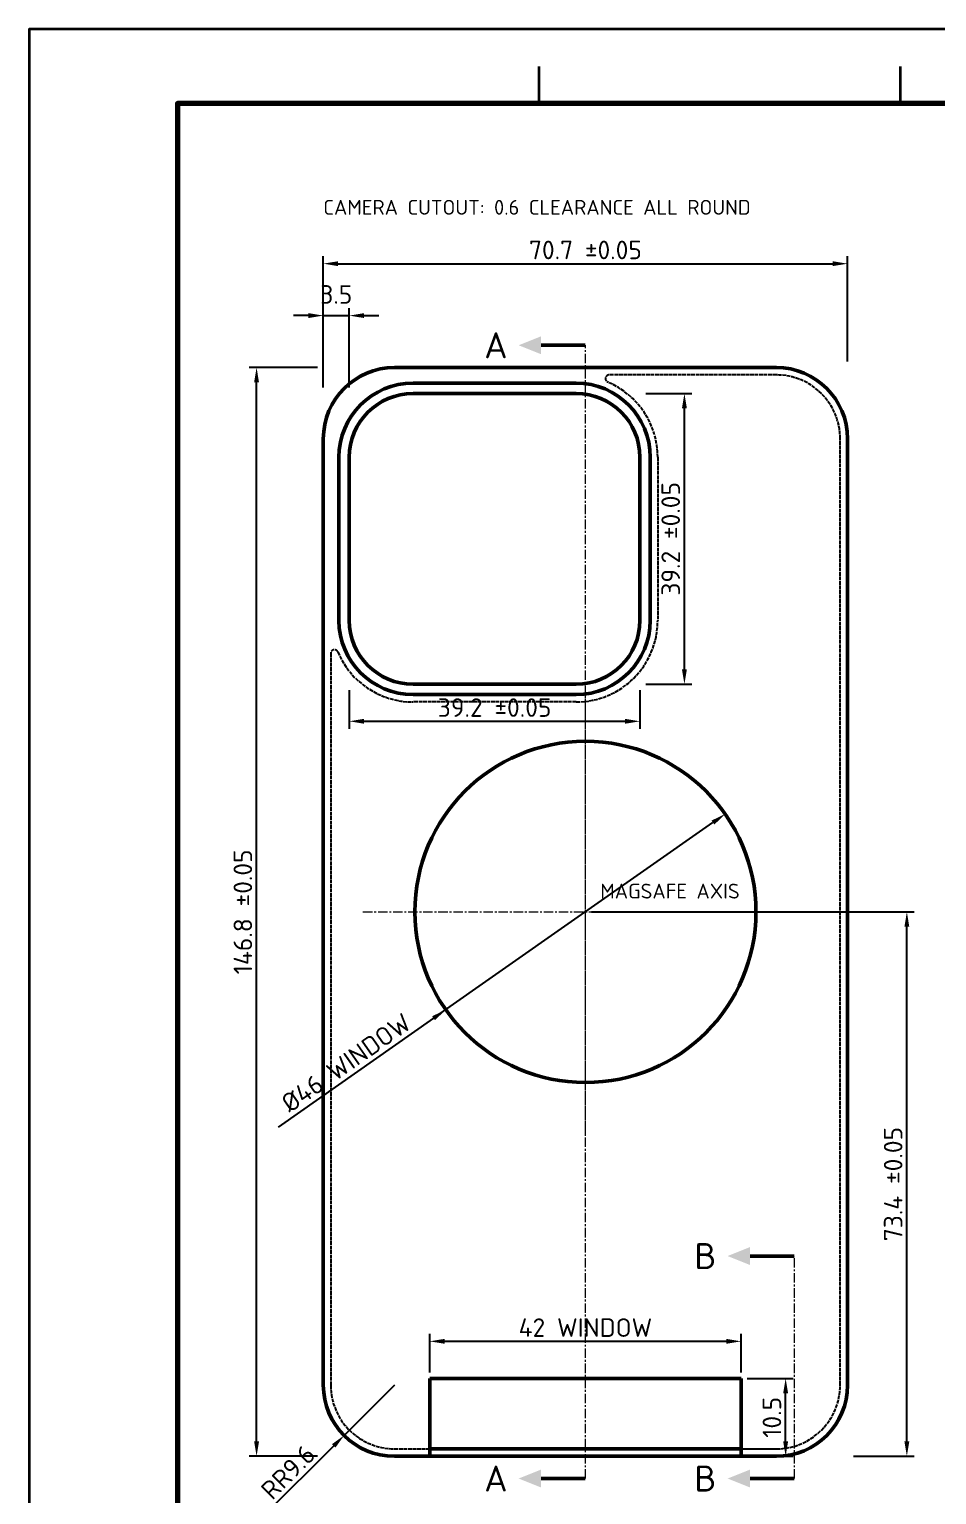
# Model space of a CAD drawing. Header units: millimetres. Extents: x 0 to 420, y 0 to 297.
# Drawn here: x 0 to 122.4, y 99.4 to 297 of the extents above; entities that cross this region are included whole.
import ezdxf
from ezdxf.enums import TextEntityAlignment as Align

# ---------------------------------------------------------------- set-up
doc = ezdxf.new("R2010")
doc.units = ezdxf.units.MM
doc.header["$LTSCALE"] = 0.4
doc.linetypes.add('CENTER', pattern=[5.08, 3.175, -0.635, 0.635, -0.635])
doc.linetypes.add('DASHED', pattern=[1.524, 1.27, -0.254])
for name, color, linetype, lineweight in [('BORDER', 7, 'CONTINUOUS', 70), ('CENTER', 1, 'CENTER', 18), ('DIM', 4, 'CONTINUOUS', 18), ('HIDDEN', 8, 'DASHED', 25), ('OUTLINE', 7, 'CONTINUOUS', 50), ('SECTION', 7, 'CONTINUOUS', 50), ('TEXT', 7, 'CONTINUOUS', 25), ('TITLE', 7, 'CONTINUOUS', 35)]:
    doc.layers.add(name, color=color, linetype=linetype, lineweight=lineweight)
doc.styles.add('KHENSU', font='isocpeur.ttf')
doc.dimstyles.new('KHENSU', dxfattribs={"dimtxt": 2.5, "dimasz": 2, "dimexe": 1, "dimexo": 0.8, "dimgap": 0.6, "dimtad": 1, "dimdsep": 46, "dimtxsty": 'KHENSU', "dimcen": -1.5, "dimclrd": 4, "dimclre": 4, "dimclrt": 7, "dimazin": 3, "dimtfac": 1, "dimtmove": 2, "dimatfit": 3})

msp = doc.modelspace()

# ---------------------------------------------------------------- linework, layer by layer
at = {"layer": 'BORDER'}
msp.add_lwpolyline([(20, 10), (410, 10), (410, 287), (20, 287)], close=True, dxfattribs=at)
at = {"layer": 'CENTER'}
for p, q in [((75, 101.6), (75, 254.4)), ((75, 148), (75, 208)), ((45, 178), (105, 178)), ((103.175, 101.6), (103.175, 131.6))]:
    msp.add_line(p, q, dxfattribs=at)
at = {"layer": 'HIDDEN'}
for p, q in [((100.75, 251.4), (49.25, 251.4)), ((100.75, 250.4), (78.2, 250.4)), ((100.75, 250.4), (78.2, 250.4)), ((73.75, 247.9), (51.75, 247.9)), ((39.65, 241.8), (39.65, 114.2)), ((109.35, 114.2), (109.35, 241.8)), ((109.35, 114.2), (109.35, 241.8)), ((110.35, 114.2), (110.35, 241.8)), ((43.15, 239.3), (43.15, 217.3)), ((82.35, 217.3), (82.35, 239.3)), ((84.746, 239.3), (84.746, 217.3)), ((84.746, 239.3), (84.746, 217.3)), ((40.65, 212.85), (40.65, 114.2)), ((40.65, 212.85), (40.65, 114.2)), ((51.75, 208.7), (73.75, 208.7)), ((73.75, 206.304), (51.75, 206.304)), ((73.75, 206.304), (51.75, 206.304)), ((54, 105.6), (54, 115.1)), ((54, 115.1), (96, 115.1)), ((96, 115.1), (96, 105.6)), ((49.25, 105.6), (100.75, 105.6)), ((49.25, 105.6), (54, 105.6)), ((54, 105.6), (54, 104.6)), ((96, 104.6), (96, 105.6)), ((96, 105.6), (100.75, 105.6)), ((49.25, 104.6), (100.75, 104.6))]:
    msp.add_line(p, q, dxfattribs=at)
msp.add_circle((75, 178), 23, dxfattribs=at)
for centre, radius, start, end in [((49.25, 241.8), 9.6, 90, 180), ((100.75, 241.8), 9.6, 0, 90), ((78.2, 249.9), 0.5, 90, -112.77271), ((78.2, 249.9), 0.5, 90, -112.77271), ((73.75, 239.3), 10.996, 0, 67.22729), ((73.75, 239.3), 10.996, 0, 67.22729), ((100.75, 241.8), 8.6, 0, 90), ((100.75, 241.8), 8.6, 0, 90), ((51.75, 239.3), 8.6, 90, 180), ((73.75, 239.3), 8.6, 0, 90), ((51.75, 217.3), 8.6, 180, -90), ((73.75, 217.3), 8.6, -90, 0), ((73.75, 217.3), 10.996, -90, 0), ((73.75, 217.3), 10.996, -90, 0), ((41.15, 212.85), 0.5, 22.77271, 180), ((41.15, 212.85), 0.5, 22.77271, 180), ((51.75, 217.3), 10.996, -157.22729, -90), ((51.75, 217.3), 10.996, -157.22729, -90), ((49.25, 114.2), 9.6, 180, -90), ((49.25, 114.2), 8.6, 180, -90), ((49.25, 114.2), 8.6, 180, -90), ((100.75, 114.2), 9.6, -90, 0), ((100.75, 114.2), 8.6, -90, 0), ((100.75, 114.2), 8.6, -90, 0)]:
    msp.add_arc(centre, radius, start, end, dxfattribs=at)
at = {"layer": 'OUTLINE'}
for p, q in [((100.75, 251.4), (49.25, 251.4)), ((73.75, 249.296), (51.75, 249.296)), ((73.75, 247.9), (51.75, 247.9)), ((39.65, 241.8), (39.65, 114.2)), ((110.35, 114.2), (110.35, 241.8)), ((41.754, 239.3), (41.754, 217.3)), ((43.15, 239.3), (43.15, 217.3)), ((82.35, 217.3), (82.35, 239.3)), ((83.746, 217.3), (83.746, 239.3)), ((51.75, 208.7), (73.75, 208.7)), ((51.75, 207.304), (73.75, 207.304)), ((54, 105.8), (54, 115.1)), ((54, 115.1), (96, 115.1)), ((96, 115.1), (96, 105.8)), ((54, 105.6), (96, 105.6)), ((49.25, 104.6), (54, 104.6)), ((54, 104.6), (96, 104.6)), ((96, 104.6), (100.75, 104.6))]:
    msp.add_line(p, q, dxfattribs=at)
for points in [[(54, 105.8), (54, 105.761), (54, 105.723), (54, 105.684), (54, 105.645), (54, 105.606), (54, 105.568), (54, 105.529), (54, 105.49), (54, 105.452), (54, 105.413), (54, 105.374), (54, 105.335), (54, 105.297), (54, 105.258), (54, 105.219), (54, 105.181), (54, 105.142), (54, 105.103), (54, 105.065), (54, 105.026), (54, 104.987), (54, 104.948), (54, 104.91), (54, 104.871), (54, 104.832), (54, 104.794), (54, 104.755), (54, 104.716), (54, 104.677), (54, 104.639), (54, 104.6)], [(96, 105.8), (96, 105.761), (96, 105.723), (96, 105.684), (96, 105.645), (96, 105.606), (96, 105.568), (96, 105.529), (96, 105.49), (96, 105.452), (96, 105.413), (96, 105.374), (96, 105.335), (96, 105.297), (96, 105.258), (96, 105.219), (96, 105.181), (96, 105.142), (96, 105.103), (96, 105.065), (96, 105.026), (96, 104.987), (96, 104.948), (96, 104.91), (96, 104.871), (96, 104.832), (96, 104.794), (96, 104.755), (96, 104.716), (96, 104.677), (96, 104.639), (96, 104.6)]]:
    msp.add_lwpolyline(points, dxfattribs=at)
msp.add_circle((75, 178), 23, dxfattribs=at)
for centre, radius, start, end in [((49.25, 241.8), 9.6, 90, 180), ((100.75, 241.8), 9.6, 0, 90), ((51.75, 239.3), 9.996, 90, 180), ((73.75, 239.3), 9.996, 0, 90), ((51.75, 239.3), 8.6, 90, 180), ((73.75, 239.3), 8.6, 0, 90), ((51.75, 217.3), 9.996, 180, -90), ((51.75, 217.3), 8.6, 180, -90), ((73.75, 217.3), 8.6, -90, 0), ((73.75, 217.3), 9.996, -90, 0), ((49.25, 114.2), 9.6, 180, -90), ((100.75, 114.2), 9.6, -90, 0)]:
    msp.add_arc(centre, radius, start, end, dxfattribs=at)
at = {"layer": 'SECTION', "const_width": 0.5}
for points in [[(75, 254.4), (69, 254.4)], [(103.175, 131.6), (97.175, 131.6)], [(75, 101.6), (69, 101.6)], [(103.175, 101.6), (97.175, 101.6)]]:
    msp.add_lwpolyline(points, dxfattribs=at)
at = {"layer": 'SECTION'}
for points in [[(69, 255.6), (66, 254.4), (69, 253.2)], [(97.175, 132.8), (94.175, 131.6), (97.175, 130.4)], [(69, 102.8), (66, 101.6), (69, 100.4)], [(97.175, 102.8), (94.175, 101.6), (97.175, 100.4)]]:
    msp.add_solid(points, dxfattribs=at)
at = {"layer": 'TITLE'}
for p, q in [((68.75, 287), (68.75, 292)), ((117.5, 287), (117.5, 292))]:
    msp.add_line(p, q, dxfattribs=at)
msp.add_lwpolyline([(0, 0), (420, 0), (420, 297), (0, 297)], close=True, dxfattribs=at)

# ---------------------------------------------------------------- texts
at = {"layer": 'TEXT', "style": 'KHENSU'}
for s, p in [('CAMERA CUTOUT: 0.6 CLEARANCE ALL ROUND', (39.65, 271.4)), ('MAGSAFE AXIS', (77, 179.2))]:
    msp.add_text(s, height=2, dxfattribs=at).set_placement(p, align=Align.BOTTOM_LEFT)
for s, p in [('A', (64.5, 254.4)), ('B', (92.675, 131.6)), ('A', (64.5, 101.6)), ('B', (92.675, 101.6))]:
    msp.add_text(s, height=3.5, dxfattribs=at).set_placement(p, align=Align.MIDDLE_RIGHT)

# ---------------------------------------------------------------- dimensions: what is measured, and where the dimension line sits
at = {"layer": 'DIM'}
for base, p1, p2, text in [((39.65, 265.4), (39.65, 251.4), (110.35, 251.4), '<> %%p0.05'), ((43.15, 203.7), (43.15, 208.7), (82.35, 208.7), '<> %%p0.05'), ((54, 120.1), (54, 115.1), (96, 115.1), '<> WINDOW')]:
    msp.add_linear_dim(base=base, p1=p1, p2=p2, text=text, dimstyle='KHENSU', override={"dimlfac": 1}, dxfattribs=at).render()
msp.add_linear_dim(base=(39.65, 258.4), p1=(39.65, 247.9), p2=(43.15, 247.9), dimstyle='KHENSU', override={"dimlfac": 1}, dxfattribs=at).render()
for base, p1, p2 in [((30.65, 104.6), (39.65, 104.6), (39.65, 251.4)), ((88.35, 208.7), (82.35, 208.7), (82.35, 247.9)), ((118.35, 104.6), (110.35, 104.6), (75, 178))]:
    msp.add_linear_dim(base=base, p1=p1, p2=p2, angle=90, text='<> %%p0.05', dimstyle='KHENSU', override={"dimlfac": 1}, dxfattribs=at).render()
msp.add_diameter_dim_2p(p1=(93.84, 191.192), p2=(56.16, 164.808), text='<> WINDOW', dimstyle='KHENSU', override={"dimlfac": 1}, dxfattribs=at).render()
msp.add_linear_dim(base=(102, 104.6), p1=(96, 104.6), p2=(96, 115.1), angle=90, dimstyle='KHENSU', override={"dimlfac": 1}, dxfattribs=at).render()
msp.add_radius_dim(center=(49.25, 114.2), mpoint=(42.462, 107.412), text='R<>', dimstyle='KHENSU', override={"dimlfac": 1}, dxfattribs=at).render()

doc.saveas('drawing.dxf')
